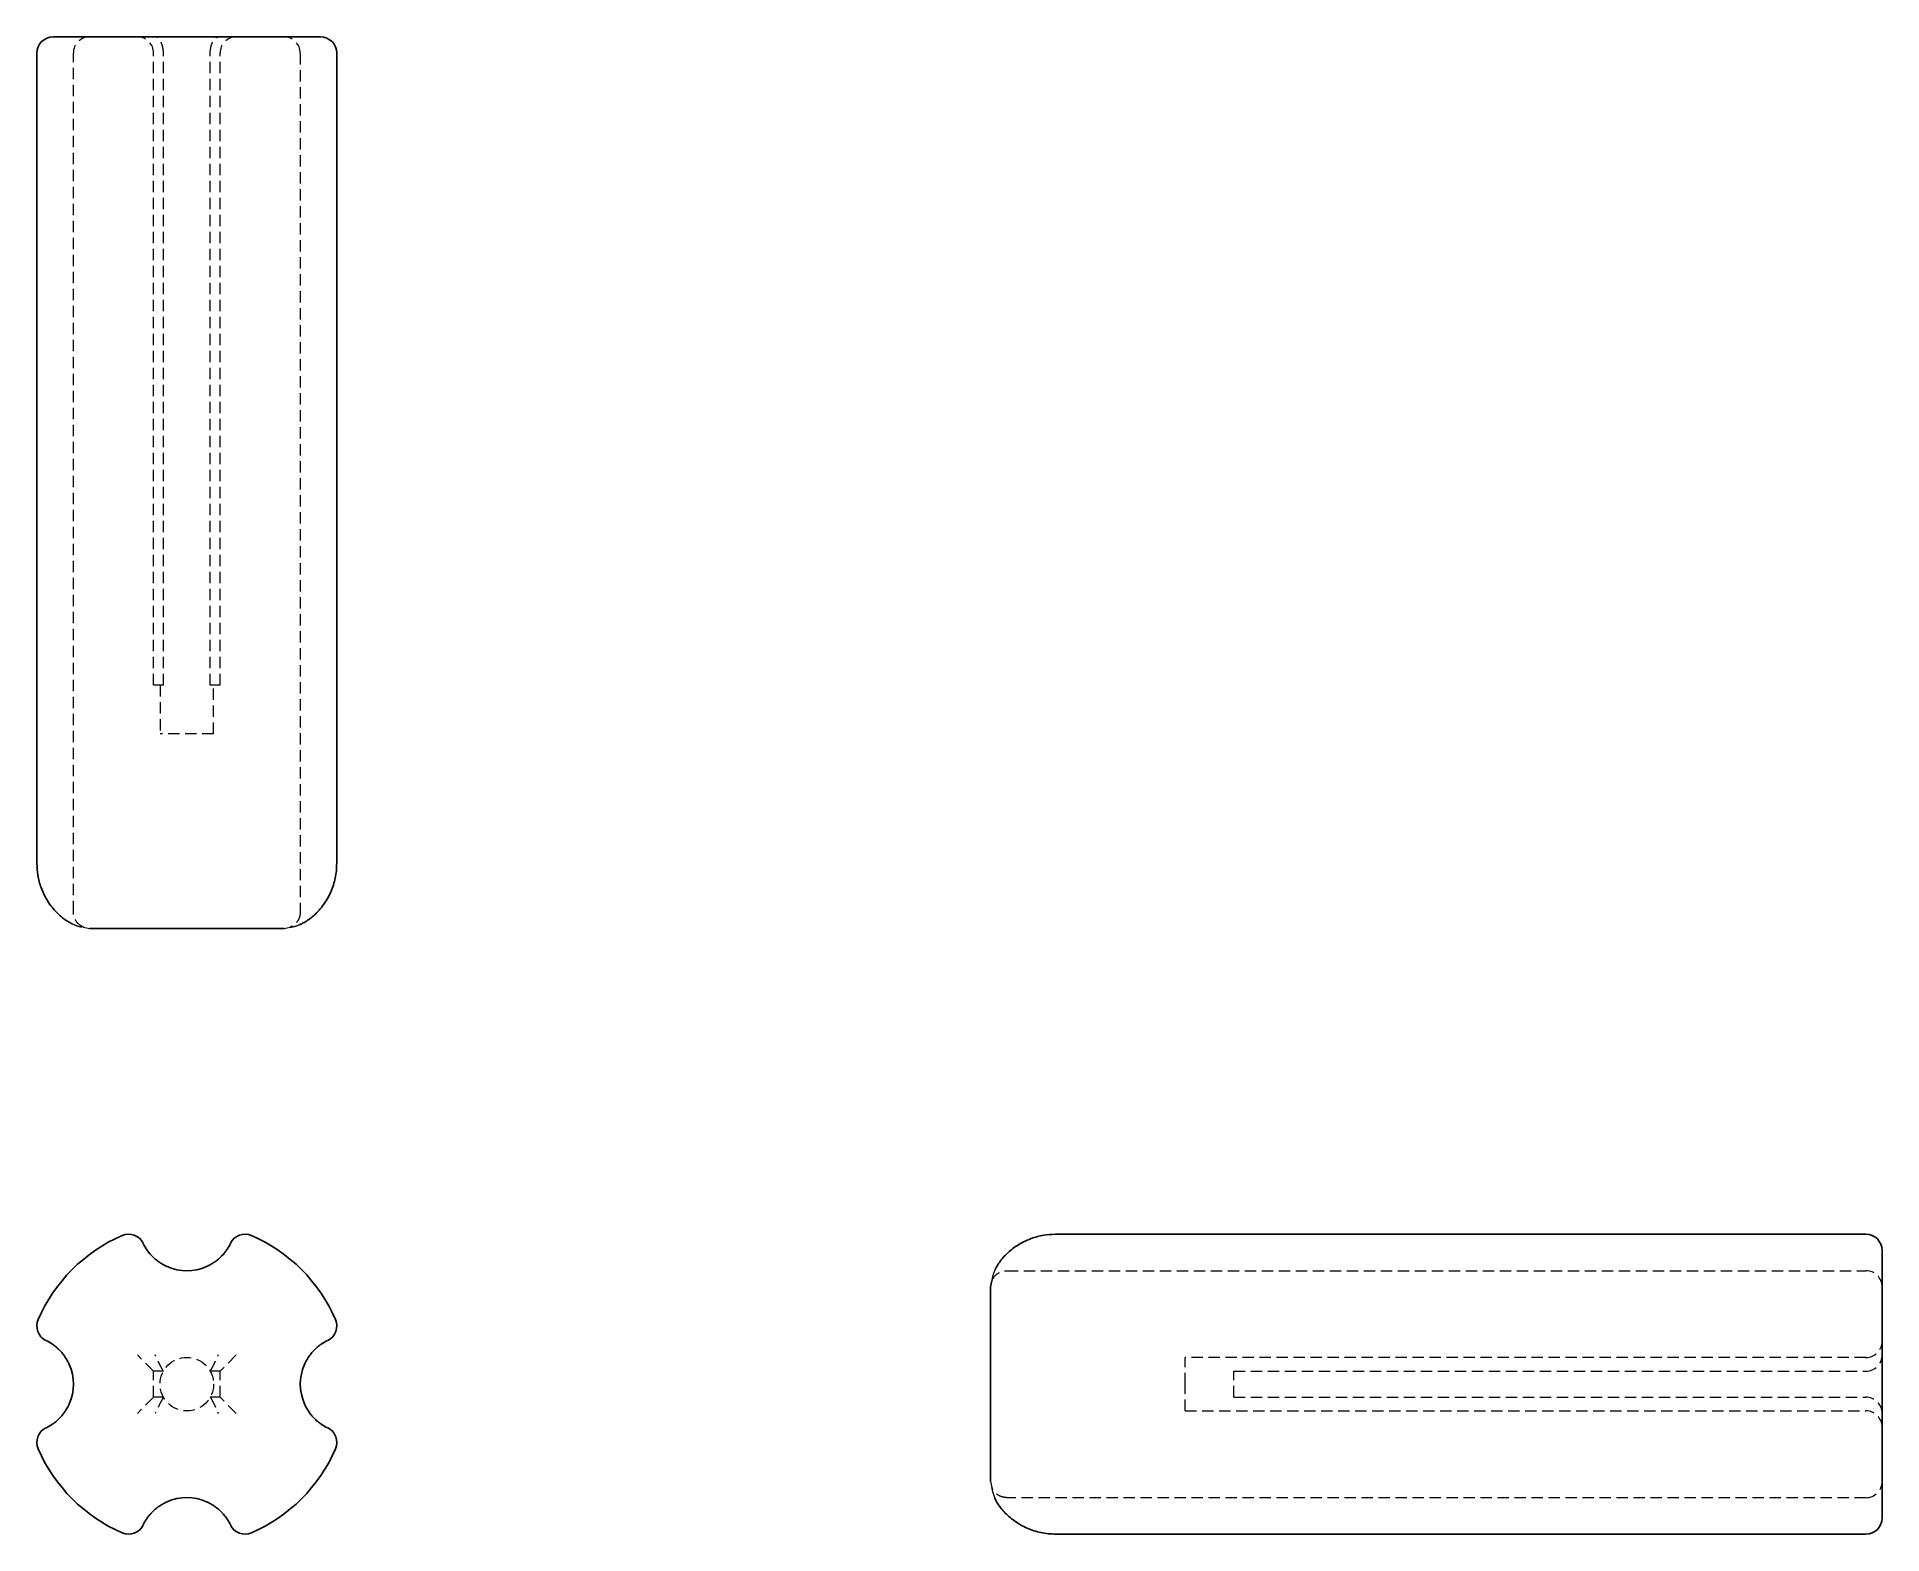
# Model space of a CAD drawing. Header units: millimetres. Extents: x 66 to 273, y 40 to 208.
import ezdxf

# ---------------------------------------------------------------- set-up
doc = ezdxf.new("R2010")
doc.units = ezdxf.units.MM
doc.linetypes.add('HIDDEN', pattern=[1.905, 1.27, -0.635])

msp = doc.modelspace()

# ---------------------------------------------------------------- linework, layer by layer
at = {"color": 7, "linetype": 'Continuous', "lineweight": 25}
for p, q in [((68.01, 208), (76.47, 208)), ((76.47, 208), (89.53, 208)), ((89.53, 208), (97.99, 208)), ((66.2, 206.18), (66.2, 115.36)), ((99.8, 115.36), (99.8, 206.18)), ((83, 108.09), (72.1, 108.09)), ((93.9, 108.09), (83, 108.09)), ((271.18, 73.8), (180.36, 73.8)), ((273, 71.99), (273, 63.53)), ((173.22, 68.57), (173.09, 67.9)), ((173.09, 57), (173.09, 67.9)), ((273, 63.53), (273, 50.47)), ((173.09, 46.1), (173.09, 57)), ((273, 50.47), (273, 42.01)), ((180.36, 40.2), (271.18, 40.2))]:
    msp.add_line(p, q, dxfattribs=at)
at = {"color": 7, "linetype": 'HIDDEN', "lineweight": 18}
for p, q in [((70.28, 109.91), (70.28, 206.18)), ((79.28, 135.34), (79.28, 206.18)), ((80.38, 135.34), (80.38, 206.18)), ((85.62, 135.34), (85.62, 206.18)), ((86.72, 135.34), (86.72, 206.18)), ((95.72, 206.18), (95.72, 109.91)), ((80.38, 135.34), (79.28, 135.34)), ((80, 135.34), (80, 129.89)), ((86.72, 135.34), (85.62, 135.34)), ((86, 129.89), (86, 135.34)), ((86, 129.89), (80, 129.89)), ((71.43, 108.22), (71.43, 108.22)), ((71.43, 108.22), (72.1, 108.09)), ((93.9, 108.09), (94.57, 108.22)), ((94.56, 108.22), (94.57, 108.22)), ((173.22, 68.57), (173.22, 68.57)), ((174.91, 69.72), (271.18, 69.72)), ((79.28, 58.45), (77.46, 60.27)), ((88.54, 60.27), (86.72, 58.45)), ((194.89, 57), (194.89, 60)), ((271.18, 60), (194.89, 60)), ((79.28, 55.55), (79.28, 58.45)), ((80.38, 58.45), (79.28, 58.45)), ((86.72, 58.45), (85.62, 58.45)), ((86.72, 55.55), (86.72, 58.45)), ((200.34, 58.45), (271.18, 58.45)), ((200.34, 55.55), (200.34, 58.45)), ((194.89, 54), (194.89, 57)), ((79.28, 55.55), (77.46, 53.73)), ((80.38, 55.55), (79.28, 55.55)), ((86.72, 55.55), (85.62, 55.55)), ((88.54, 53.73), (86.72, 55.55)), ((194.89, 54), (271.18, 54)), ((200.34, 55.55), (271.18, 55.55)), ((173.09, 46.1), (173.22, 45.43)), ((173.22, 45.44), (173.22, 45.43)), ((271.18, 44.28), (174.91, 44.28))]:
    msp.add_line(p, q, dxfattribs=at)
msp.add_circle((83, 57), 3, dxfattribs=at)
at = {"color": 7, "linetype": 'Continuous', "lineweight": 25}
for centre, radius, start, end in [((68.01, 206.18), 1.82, 90, 180), ((97.99, 206.18), 1.82, 0, 90), ((83, 57), 18.17, 113.5565, 156.4435), ((76.47, 71.99), 1.82, 25.9445, 113.5565), ((89.53, 71.99), 1.82, 66.4435, 154.0555), ((83, 57), 18.17, 23.5565, 66.4435), ((271.18, 71.99), 1.82, 0, 90), ((83, 75.11), 5.4, 246.0651, 294.1046), ((68.01, 63.53), 1.82, 156.4435, 244.0555), ((97.99, 63.53), 1.82, 295.9445, 23.5565), ((64.89, 57), 5.4, 336.0651, 24.1046), ((101.12, 57), 5.4, 156.0874, 204.0949), ((68.01, 50.47), 1.82, 115.9445, 203.5565), ((97.99, 50.47), 1.82, 336.4435, 64.0555), ((83, 57), 18.17, 203.5565, 246.4435), ((83, 57), 18.17, 293.5565, 336.4435), ((83, 38.89), 5.4, 66.0651, 114.1046), ((271.18, 42.01), 1.82, 270, 0), ((76.47, 42.01), 1.82, 246.4435, 334.0555), ((89.53, 42.01), 1.82, 205.9445, 293.5565)]:
    msp.add_arc(centre, radius, start, end, dxfattribs=at)
at = {"color": 7, "linetype": 'HIDDEN', "lineweight": 18}
for centre, start, end in [((72.1, 206.18), 90, 180), ((77.46, 206.18), 0, 90), ((88.54, 206.18), 90, 180), ((93.9, 206.18), 0, 90), ((271.18, 67.9), 0, 90), ((271.18, 61.81), 270, 0), ((271.18, 60.27), 270, 0), ((271.18, 53.73), 0, 90), ((271.18, 52.19), 0, 90), ((271.18, 46.1), 270, 0)]:
    msp.add_arc(centre, 1.82, start, end, dxfattribs=at)
for points, knots in [([(80.38, 206.18), (80.38, 206.31), (80.37, 206.43), (80.34, 206.68), (80.32, 206.8), (80.23, 207.13), (80.16, 207.33), (80.02, 207.58), (79.97, 207.65), (79.88, 207.78), (79.83, 207.83), (79.67, 207.96), (79.57, 208), (79.47, 208)], [0, 0, 0, 0, 0.125, 0.125, 0.25, 0.25, 0.5, 0.5, 0.625, 0.625, 0.75, 0.75, 1, 1, 1, 1]), ([(85.62, 206.18), (85.62, 206.31), (85.63, 206.43), (85.66, 206.68), (85.68, 206.8), (85.77, 207.13), (85.84, 207.33), (85.98, 207.58), (86.03, 207.65), (86.12, 207.78), (86.17, 207.83), (86.33, 207.96), (86.43, 208), (86.53, 208)], [0, 0, 0, 0, 0.125, 0.125, 0.25, 0.25, 0.5, 0.5, 0.625, 0.625, 0.75, 0.75, 1, 1, 1, 1]), ([(71.43, 108.22), (71.27, 108.3), (70.93, 108.47), (70.56, 108.89), (70.33, 109.39), (70.3, 109.74), (70.28, 109.91)], [0, 0, 0, 0, 0.255423, 0.514879, 0.766391, 1, 1, 1, 1]), ([(95.72, 109.91), (95.7, 109.74), (95.67, 109.39), (95.44, 108.89), (95.07, 108.47), (94.73, 108.3), (94.57, 108.22)], [0, 0, 0, 0, 0.233609, 0.485121, 0.744577, 1, 1, 1, 1]), ([(70.07, 108.64), (70.18, 108.59), (70.46, 108.45), (70.83, 108.33), (71.17, 108.25), (71.39, 108.22), (71.42, 108.22), (71.44, 108.22)], [0, 0, 0, 0, 0.141816, 0.363833, 0.579271, 0.790163, 1, 1, 1, 1]), ([(94.57, 108.22), (94.58, 108.22), (94.6, 108.22), (94.76, 108.24), (95.01, 108.29), (95.32, 108.38), (95.57, 108.48), (95.67, 108.52)], [0, 0, 0, 0, 0.188248, 0.397409, 0.61393, 0.839318, 1, 1, 1, 1]), ([(78.46, 72.16), (78.49, 72.11), (78.57, 71.99), (78.77, 71.73), (79.02, 71.44), (79.34, 71.12), (79.68, 70.84), (80.03, 70.59), (80.36, 70.4), (80.62, 70.25), (80.78, 70.19), (80.81, 70.18)], [0, 0, 0, 0, 0.11813, 0.259127, 0.396161, 0.537477, 0.678915, 0.774985, 0.873521, 0.975386, 1, 1, 1, 1]), ([(85.21, 70.19), (85.24, 70.2), (85.46, 70.29), (85.83, 70.5), (86.29, 70.81), (86.67, 71.13), (87.09, 71.55), (87.39, 71.92), (87.57, 72.19), (87.61, 72.27), (87.63, 72.29)], [0, 0, 0, 0, 0.022273, 0.163553, 0.298943, 0.431345, 0.563863, 0.822337, 0.959424, 1, 1, 1, 1]), ([(173.64, 69.93), (173.59, 69.82), (173.45, 69.54), (173.33, 69.17), (173.25, 68.83), (173.22, 68.61), (173.22, 68.58), (173.22, 68.56)], [0, 0, 0, 0, 0.141816, 0.363833, 0.579271, 0.790163, 1, 1, 1, 1]), ([(173.22, 68.57), (173.3, 68.73), (173.47, 69.07), (173.89, 69.44), (174.39, 69.67), (174.74, 69.7), (174.91, 69.72)], [0, 0, 0, 0, 0.255423, 0.514879, 0.766391, 1, 1, 1, 1]), ([(69.81, 59.21), (69.8, 59.24), (69.71, 59.46), (69.5, 59.83), (69.19, 60.29), (68.87, 60.67), (68.45, 61.09), (68.08, 61.39), (67.81, 61.57), (67.73, 61.61), (67.71, 61.63)], [0, 0, 0, 0, 0.022273, 0.163553, 0.298943, 0.431345, 0.563863, 0.822337, 0.959424, 1, 1, 1, 1]), ([(80.38, 58.45), (80.38, 58.45), (80.37, 58.47), (80.34, 58.52), (80.32, 58.56), (80.23, 58.7), (80.16, 58.85), (80.02, 59.1), (79.97, 59.19), (79.88, 59.39), (79.83, 59.49), (79.67, 59.81), (79.57, 60.04), (79.47, 60.27)], [0, 0, 0, 0, 0.125, 0.125, 0.25, 0.25, 0.5, 0.5, 0.625, 0.625, 0.75, 0.75, 1, 1, 1, 1]), ([(85.62, 58.45), (85.62, 58.45), (85.63, 58.47), (85.66, 58.52), (85.68, 58.56), (85.77, 58.7), (85.84, 58.85), (85.98, 59.1), (86.03, 59.19), (86.12, 59.39), (86.17, 59.49), (86.33, 59.81), (86.43, 60.04), (86.53, 60.27)], [0, 0, 0, 0, 0.125, 0.125, 0.25, 0.25, 0.5, 0.5, 0.625, 0.625, 0.75, 0.75, 1, 1, 1, 1]), ([(98.16, 61.54), (98.11, 61.51), (97.99, 61.43), (97.73, 61.23), (97.44, 60.98), (97.12, 60.66), (96.84, 60.32), (96.59, 59.97), (96.4, 59.64), (96.25, 59.38), (96.19, 59.22), (96.18, 59.19)], [0, 0, 0, 0, 0.118136, 0.25914, 0.39618, 0.537533, 0.678998, 0.775081, 0.873627, 0.975317, 1, 1, 1, 1]), ([(67.84, 52.46), (67.89, 52.49), (68.01, 52.57), (68.27, 52.77), (68.56, 53.02), (68.88, 53.34), (69.16, 53.68), (69.41, 54.03), (69.6, 54.36), (69.75, 54.62), (69.81, 54.78), (69.82, 54.81)], [0, 0, 0, 0, 0.11813, 0.259127, 0.396161, 0.537477, 0.678915, 0.774985, 0.873521, 0.975386, 1, 1, 1, 1]), ([(80.38, 55.55), (80.38, 55.55), (80.37, 55.53), (80.34, 55.48), (80.32, 55.44), (80.23, 55.3), (80.16, 55.15), (80.02, 54.9), (79.97, 54.81), (79.88, 54.61), (79.83, 54.51), (79.67, 54.19), (79.57, 53.96), (79.47, 53.73)], [0, 0, 0, 0, 0.125, 0.125, 0.25, 0.25, 0.5, 0.5, 0.625, 0.625, 0.75, 0.75, 1, 1, 1, 1]), ([(85.62, 55.55), (85.62, 55.55), (85.63, 55.53), (85.66, 55.48), (85.68, 55.44), (85.77, 55.3), (85.84, 55.15), (85.98, 54.9), (86.03, 54.81), (86.12, 54.61), (86.17, 54.51), (86.33, 54.19), (86.43, 53.96), (86.53, 53.73)], [0, 0, 0, 0, 0.125, 0.125, 0.25, 0.25, 0.5, 0.5, 0.625, 0.625, 0.75, 0.75, 1, 1, 1, 1]), ([(96.19, 54.79), (96.2, 54.76), (96.29, 54.54), (96.5, 54.17), (96.81, 53.71), (97.13, 53.33), (97.55, 52.91), (97.92, 52.61), (98.19, 52.43), (98.27, 52.39), (98.29, 52.37)], [0, 0, 0, 0, 0.022273, 0.163553, 0.298943, 0.431345, 0.563863, 0.822337, 0.959424, 1, 1, 1, 1]), ([(80.79, 43.81), (80.76, 43.8), (80.54, 43.71), (80.17, 43.5), (79.71, 43.19), (79.33, 42.87), (78.91, 42.45), (78.61, 42.08), (78.43, 41.81), (78.39, 41.73), (78.37, 41.71)], [0, 0, 0, 0, 0.022273, 0.163553, 0.298943, 0.431345, 0.563863, 0.822337, 0.959424, 1, 1, 1, 1]), ([(87.54, 41.84), (87.51, 41.89), (87.43, 42.01), (87.23, 42.27), (86.98, 42.56), (86.66, 42.88), (86.32, 43.16), (85.97, 43.41), (85.64, 43.6), (85.38, 43.75), (85.22, 43.81), (85.19, 43.82)], [0, 0, 0, 0, 0.11813, 0.259127, 0.396161, 0.537477, 0.678915, 0.774985, 0.873521, 0.975386, 1, 1, 1, 1]), ([(174.91, 44.28), (174.74, 44.3), (174.39, 44.33), (173.89, 44.56), (173.47, 44.93), (173.3, 45.27), (173.22, 45.43)], [0, 0, 0, 0, 0.233609, 0.485121, 0.744577, 1, 1, 1, 1]), ([(173.22, 45.43), (173.22, 45.42), (173.22, 45.4), (173.24, 45.24), (173.29, 44.99), (173.38, 44.68), (173.48, 44.43), (173.52, 44.33)], [0, 0, 0, 0, 0.188248, 0.397409, 0.61393, 0.839318, 1, 1, 1, 1])]:
    msp.add_open_spline(points, degree=3, knots=knots, dxfattribs=at)
at = {"color": 7, "linetype": 'Continuous', "lineweight": 25}
for points, knots in [([(66.2, 115.36), (66.22, 114.91), (66.26, 113.99), (66.58, 112.85), (66.96, 111.93), (67.33, 111.25), (67.77, 110.6), (68.27, 110.01), (68.8, 109.48), (69.35, 109.05), (69.78, 108.78), (70.01, 108.67), (70.07, 108.64)], [0, 0, 0, 0, 0.147793, 0.309261, 0.395233, 0.484791, 0.577353, 0.672012, 0.767993, 0.865056, 0.963376, 1, 1, 1, 1]), ([(95.67, 108.52), (95.71, 108.54), (95.9, 108.61), (96.28, 108.82), (96.8, 109.15), (97.33, 109.59), (97.84, 110.13), (98.33, 110.75), (98.77, 111.43), (99.15, 112.16), (99.44, 112.94), (99.65, 113.73), (99.78, 114.54), (99.79, 115.09), (99.8, 115.36)], [0, 0, 0, 0, 0.026733, 0.113802, 0.201721, 0.290369, 0.380049, 0.470486, 0.560997, 0.650759, 0.739455, 0.827258, 0.914159, 1, 1, 1, 1]), ([(78.1, 72.78), (78.1, 72.77), (78.11, 72.76), (78.17, 72.64), (78.27, 72.46), (78.4, 72.26), (78.46, 72.16)], [0, 0, 0, 0, 0.258824, 0.511043, 0.760039, 1, 1, 1, 1]), ([(87.63, 72.29), (87.66, 72.34), (87.77, 72.52), (87.88, 72.73), (87.89, 72.76), (87.9, 72.78)], [0, 0, 0, 0, 0.161003, 0.5743765, 1, 1, 1, 1]), ([(180.36, 73.8), (179.91, 73.78), (178.99, 73.74), (177.85, 73.42), (176.93, 73.04), (176.25, 72.67), (175.6, 72.23), (175.01, 71.73), (174.48, 71.2), (174.05, 70.65), (173.78, 70.22), (173.67, 69.99), (173.64, 69.93)], [0, 0, 0, 0, 0.147793, 0.309261, 0.395233, 0.484791, 0.577353, 0.672012, 0.767993, 0.865056, 0.963376, 1, 1, 1, 1]), ([(80.9, 70.14), (80.83, 70.17), (80.66, 70.24), (80.38, 70.38), (80.03, 70.59), (79.63, 70.87), (79.22, 71.22), (78.85, 71.62), (78.53, 72.04), (78.4, 72.24), (78.33, 72.35)], [0, 0, 0, 0, 0.048673, 0.115434, 0.201764, 0.308863, 0.438585, 0.595033, 0.782026, 1, 1, 1, 1]), ([(87.67, 72.35), (87.62, 72.27), (87.52, 72.12), (87.29, 71.79), (87, 71.44), (86.66, 71.11), (86.28, 70.8), (85.88, 70.54), (85.5, 70.32), (85.24, 70.2), (85.12, 70.15)], [0, 0, 0, 0, 0.174118, 0.333428, 0.476728, 0.604496, 0.719087, 0.82254, 0.915892, 1, 1, 1, 1]), ([(67.71, 61.63), (67.66, 61.66), (67.48, 61.77), (67.27, 61.88), (67.24, 61.89), (67.22, 61.9)], [0, 0, 0, 0, 0.161003, 0.574376, 1, 1, 1, 1]), ([(67.65, 61.67), (67.73, 61.62), (67.88, 61.52), (68.21, 61.29), (68.56, 61), (68.89, 60.66), (69.2, 60.28), (69.46, 59.88), (69.68, 59.5), (69.8, 59.24), (69.85, 59.12)], [0, 0, 0, 0, 0.174118, 0.333428, 0.476728, 0.604496, 0.719087, 0.82254, 0.915892, 1, 1, 1, 1]), ([(96.14, 59.1), (96.17, 59.17), (96.24, 59.34), (96.38, 59.62), (96.59, 59.97), (96.87, 60.37), (97.22, 60.78), (97.62, 61.15), (98.04, 61.47), (98.24, 61.6), (98.35, 61.67)], [0, 0, 0, 0, 0.048673, 0.115434, 0.201764, 0.308863, 0.438585, 0.595033, 0.782026, 1, 1, 1, 1]), ([(98.78, 61.9), (98.77, 61.9), (98.76, 61.89), (98.64, 61.83), (98.46, 61.73), (98.26, 61.6), (98.16, 61.54)], [0, 0, 0, 0, 0.258824, 0.511043, 0.760039, 1, 1, 1, 1]), ([(69.86, 54.9), (69.83, 54.83), (69.76, 54.66), (69.62, 54.38), (69.41, 54.03), (69.13, 53.63), (68.78, 53.22), (68.38, 52.85), (67.96, 52.53), (67.76, 52.4), (67.65, 52.33)], [0, 0, 0, 0, 0.048673, 0.115434, 0.201764, 0.308863, 0.438585, 0.595033, 0.782026, 1, 1, 1, 1]), ([(98.35, 52.33), (98.27, 52.38), (98.12, 52.48), (97.79, 52.71), (97.44, 53), (97.11, 53.34), (96.8, 53.72), (96.54, 54.12), (96.32, 54.5), (96.2, 54.76), (96.15, 54.88)], [0, 0, 0, 0, 0.174118, 0.333428, 0.476728, 0.604496, 0.719087, 0.82254, 0.915892, 1, 1, 1, 1]), ([(67.22, 52.1), (67.23, 52.1), (67.24, 52.11), (67.36, 52.17), (67.54, 52.27), (67.74, 52.4), (67.84, 52.46)], [0, 0, 0, 0, 0.258824, 0.511043, 0.760039, 1, 1, 1, 1]), ([(98.29, 52.37), (98.34, 52.34), (98.52, 52.23), (98.73, 52.12), (98.76, 52.11), (98.78, 52.1)], [0, 0, 0, 0, 0.161003, 0.574376, 1, 1, 1, 1]), ([(78.33, 41.65), (78.38, 41.73), (78.48, 41.88), (78.71, 42.21), (79, 42.56), (79.34, 42.89), (79.72, 43.2), (80.12, 43.46), (80.5, 43.68), (80.76, 43.8), (80.88, 43.85)], [0, 0, 0, 0, 0.174118, 0.333428, 0.476728, 0.604496, 0.719087, 0.82254, 0.915892, 1, 1, 1, 1]), ([(85.1, 43.86), (85.17, 43.83), (85.34, 43.76), (85.62, 43.62), (85.97, 43.41), (86.37, 43.13), (86.78, 42.78), (87.15, 42.38), (87.47, 41.96), (87.6, 41.76), (87.67, 41.65)], [0, 0, 0, 0, 0.0486728, 0.1154335, 0.2017639, 0.3088629, 0.4385854, 0.595033, 0.7820259, 1, 1, 1, 1]), ([(173.52, 44.33), (173.54, 44.29), (173.61, 44.1), (173.82, 43.72), (174.15, 43.2), (174.59, 42.67), (175.13, 42.16), (175.75, 41.67), (176.43, 41.23), (177.16, 40.85), (177.94, 40.56), (178.73, 40.35), (179.54, 40.22), (180.09, 40.21), (180.36, 40.2)], [0, 0, 0, 0, 0.0267334, 0.1138016, 0.2017208, 0.2903695, 0.3800486, 0.470486, 0.5609965, 0.6507586, 0.7394554, 0.8272575, 0.9141593, 1, 1, 1, 1]), ([(78.37, 41.71), (78.34, 41.66), (78.23, 41.48), (78.12, 41.27), (78.11, 41.24), (78.1, 41.22)], [0, 0, 0, 0, 0.161003, 0.574376, 1, 1, 1, 1]), ([(87.9, 41.22), (87.9, 41.23), (87.89, 41.24), (87.83, 41.36), (87.73, 41.54), (87.6, 41.74), (87.54, 41.84)], [0, 0, 0, 0, 0.258824, 0.511043, 0.760039, 1, 1, 1, 1])]:
    msp.add_open_spline(points, degree=3, knots=knots, dxfattribs=at)

doc.saveas('drawing.dxf')
